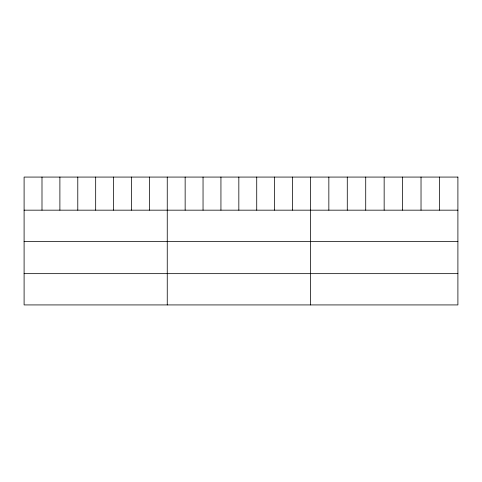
<?xml version="1.0" encoding="UTF-8"?>
<svg xmlns="http://www.w3.org/2000/svg" width="482" height="482" viewBox="0 0 482 482"><rect width="100%" height="100%" fill="white"/><g stroke="black" fill="none" stroke-linecap="round" stroke-linejoin="round"><path stroke-width="0.72" d="M24.1 210.17L457.9 210.17M24.1 241.44L457.9 241.44M24.1 273.656L457.9 273.656M439.464 177.075L439.464 210.17M421.027 177.075L421.027 210.17M402.591 177.075L402.591 210.17M384.154 177.075L384.154 210.17M365.718 177.075L365.718 210.17M347.281 177.075L347.281 210.17M328.844 177.075L328.844 210.17M310.408 177.075L310.408 304.925M292.514 177.075L292.514 210.17M274.62 177.075L274.62 210.17M256.725 177.075L256.725 210.17M238.831 177.075L238.831 210.17M220.937 177.075L220.937 210.17M203.043 177.075L203.043 210.17M185.148 177.075L185.148 210.17M167.254 177.075L167.254 304.925M149.36 177.075L149.36 210.17M131.465 177.075L131.465 210.17M113.571 177.075L113.571 210.17M95.677 177.075L95.677 210.17M77.783 177.075L77.783 210.17M59.889 177.075L59.889 210.17M41.994 177.075L41.994 210.17M457.9 177.075L24.1 177.075L24.1 304.925L457.9 304.925L457.9 177.075"/></g></svg>
